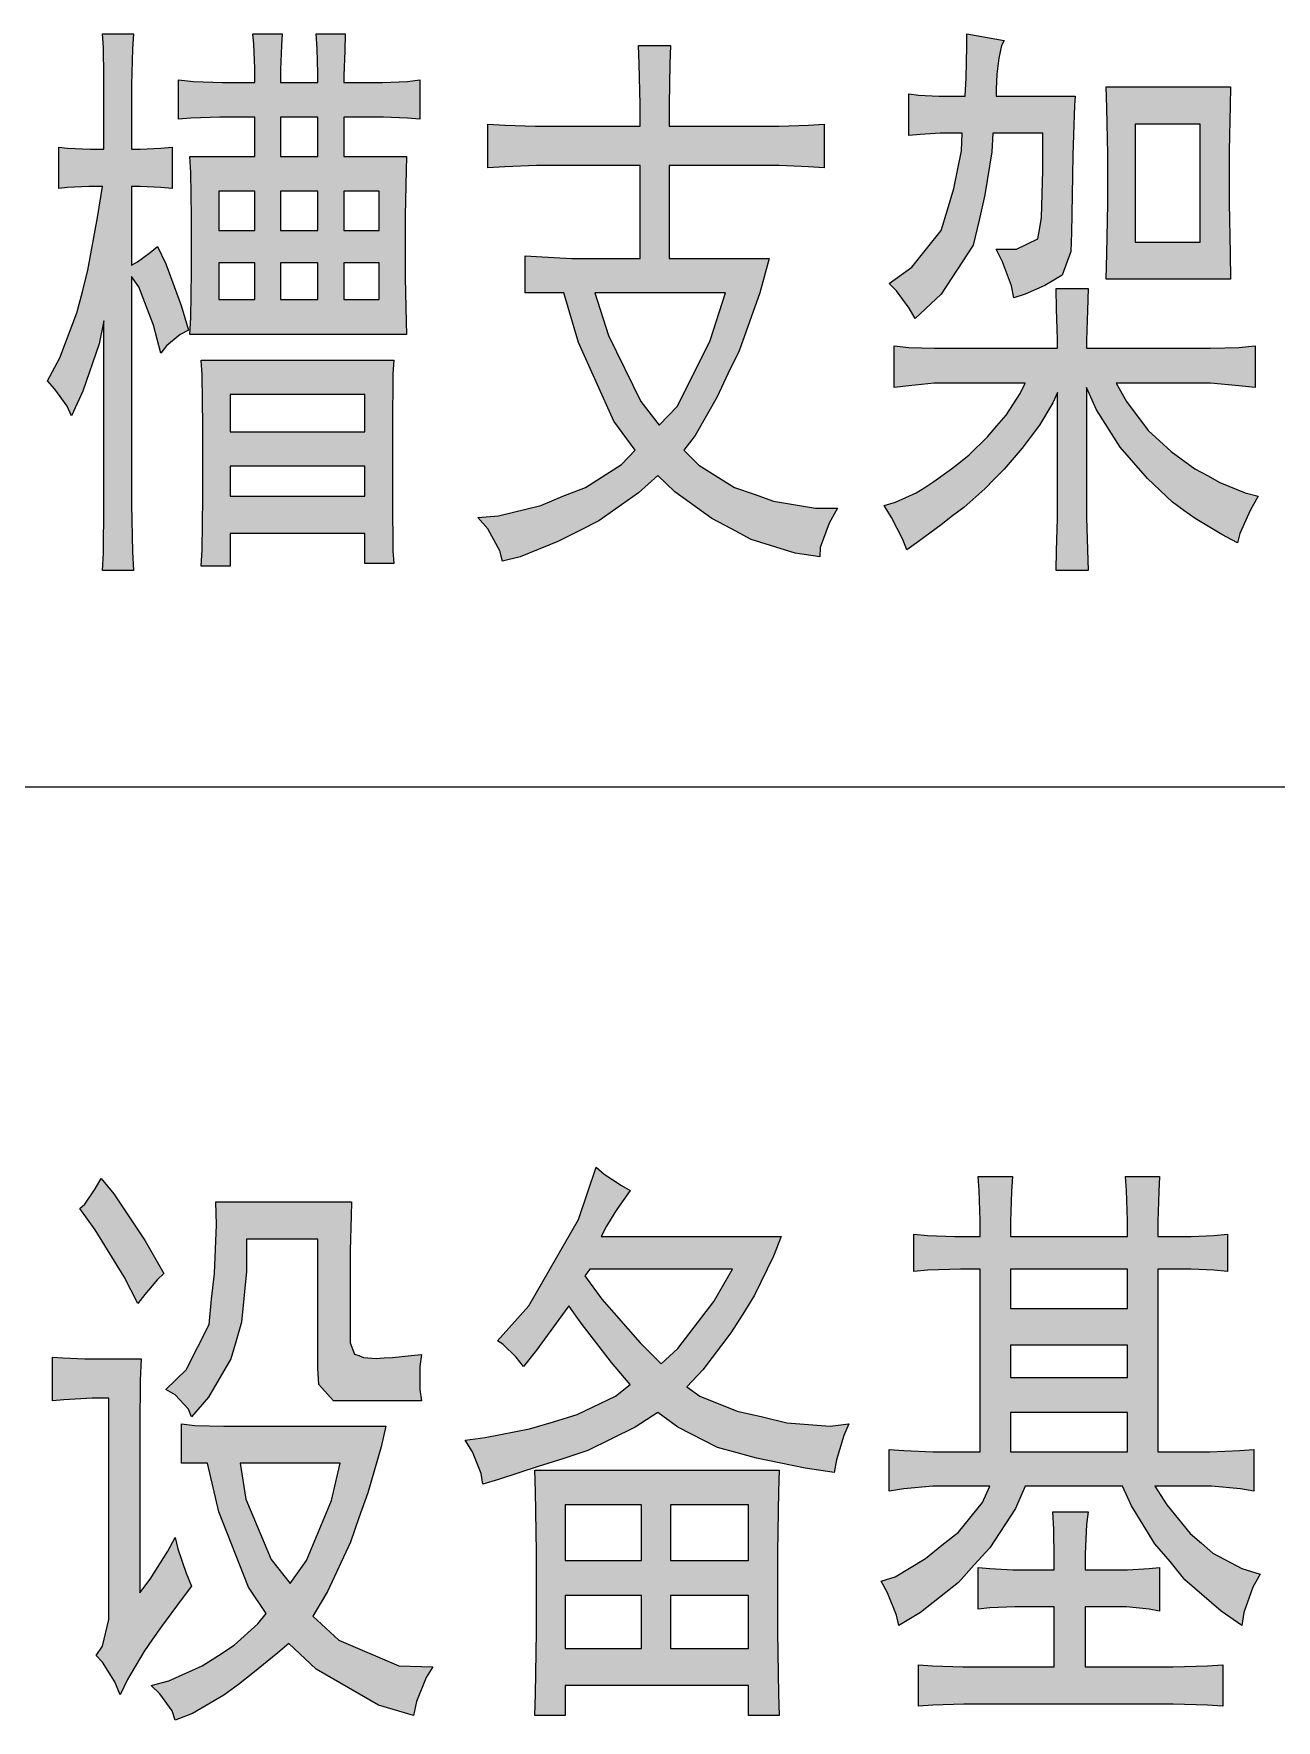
# Model space of a CAD drawing. Header units: millimetres. Extents: x 0 to 207, y 0 to 293.
# Drawn here: x 89.79 to 98.71, y 181.74 to 193.85 of the extents above; entities that cross this region are included whole.
import ezdxf

# ---------------------------------------------------------------- set-up
doc = ezdxf.new("R2010")
doc.units = ezdxf.units.MM

msp = doc.modelspace()

# ---------------------------------------------------------------- hatches: boundary and pattern name
h = msp.add_hatch(color=0)
h.dxf.hatch_style = 2
h.paths.add_polyline_path([(90.674472, 192.320333), (90.734444, 192.196861), (90.843806, 191.897), (90.896722, 191.720611), (90.83675, 191.688861), (90.737972, 191.607722), (90.699167, 191.554806), (90.64625, 191.755889), (90.540417, 192.031056), (90.4875, 192.105139), (90.4875, 190.676389), (90.4875, 190.46825), (90.494556, 190.129583), (90.501611, 189.995528), (90.279361, 189.995528), (90.286417, 190.119), (90.289944, 190.461194), (90.289944, 190.676389), (90.289944, 191.787639), (90.254667, 191.621833), (90.13825, 191.283167), (90.057111, 191.106778), (90.025361, 191.173806), (89.937167, 191.297278), (89.88425, 191.35725), (89.972444, 191.523056), (90.095917, 191.844083), (90.134722, 191.995778), (90.173528, 192.151), (90.244083, 192.528472), (90.279361, 192.750722), (90.180583, 192.750722), (90.025361, 192.743667), (89.965389, 192.736611), (89.965389, 193.032944), (90.028889, 193.025889), (90.191167, 193.018833), (90.289944, 193.018833), (90.289944, 193.431583), (90.289944, 193.540944), (90.286417, 193.749083), (90.279361, 193.847861), (90.501611, 193.847861), (90.494556, 193.7385), (90.4875, 193.480972), (90.4875, 193.332806), (90.4875, 193.018833), (90.551, 193.018833), (90.699167, 193.025889), (90.780306, 193.032944), (90.780306, 192.736611), (90.699167, 192.743667), (90.551, 192.750722), (90.4875, 192.750722), (90.4875, 192.186278), (90.529833, 192.210972), (90.621556, 192.278)])
h = msp.add_hatch(color=0)
h.paths.add_polyline_path([(91.372972, 193.498611), (91.372972, 193.597389), (91.365917, 193.773778), (91.358861, 193.847861), (91.570528, 193.847861), (91.563472, 193.763194), (91.556417, 193.590333), (91.556417, 193.498611), (91.824528, 193.498611), (91.824528, 193.565639), (91.821, 193.7385), (91.813944, 193.847861), (92.022083, 193.847861), (92.018556, 193.724389), (92.0115, 193.548), (92.0115, 193.498611), (92.198472, 193.498611), (92.290194, 193.498611), (92.470111, 193.505667), (92.558306, 193.51625), (92.558306, 193.234028), (92.470111, 193.241083), (92.29725, 193.248139), (92.209056, 193.248139), (92.0115, 193.248139), (92.0115, 192.965917), (92.463056, 192.965917), (92.459528, 192.867139), (92.452472, 192.542583), (92.452472, 192.320333), (92.452472, 192.094556), (92.459528, 191.780583), (92.463056, 191.688861), (90.907306, 191.688861), (90.914361, 191.812333), (90.917889, 192.136889), (90.917889, 192.337972), (90.917889, 192.535528), (90.914361, 192.853028), (90.907306, 192.965917), (91.372972, 192.965917), (91.372972, 193.248139), (91.242444, 193.248139), (91.1225, 193.248139), (90.914361, 193.241083), (90.826167, 193.234028), (90.826167, 193.51625), (90.932, 193.505667), (91.140139, 193.498611), (91.242444, 193.498611)])
h.paths.add_polyline_path([(91.824528, 192.965917), (91.824528, 193.248139), (91.556417, 193.248139), (91.556417, 192.965917)])
h.paths.add_polyline_path([(91.824528, 192.43675), (91.824528, 192.718972), (91.556417, 192.718972), (91.556417, 192.43675)])
h.paths.add_polyline_path([(91.372972, 192.43675), (91.372972, 192.718972), (91.115444, 192.718972), (91.115444, 192.43675)])
h.paths.add_polyline_path([(92.2655, 192.43675), (92.2655, 192.718972), (92.0115, 192.718972), (92.0115, 192.43675)])
h.paths.add_polyline_path([(91.824528, 191.939333), (91.824528, 192.203917), (91.556417, 192.203917), (91.556417, 191.939333)])
h.paths.add_polyline_path([(92.2655, 191.939333), (92.2655, 192.203917), (92.0115, 192.203917), (92.0115, 191.939333)])
h.paths.add_polyline_path([(91.372972, 191.939333), (91.372972, 192.203917), (91.115444, 192.203917), (91.115444, 191.939333)])
h = msp.add_hatch(color=0)
h.dxf.hatch_style = 2
h.paths.add_polyline_path([(96.752833, 193.798472), (96.735194, 193.763194), (96.714028, 193.671472), (96.706972, 193.615028), (96.699917, 193.558583), (96.696389, 193.449222), (96.696389, 193.399833), (97.264361, 193.399833), (97.257306, 193.332806), (97.25025, 193.121139), (97.246722, 192.9765), (97.243194, 192.831861), (97.239667, 192.553167), (97.236139, 192.419111), (97.232611, 192.285056), (97.169111, 192.115722), (97.109139, 192.080444), (97.045639, 192.041639), (96.904528, 191.978139), (96.823389, 191.953444), (96.80575, 192.038111), (96.74225, 192.210972), (96.696389, 192.302694), (96.841028, 192.302694), (96.99625, 192.376778), (97.010361, 192.454389), (97.020944, 192.528472), (97.031528, 192.867139), (97.031528, 193.13525), (96.671694, 193.13525), (96.664639, 193.001194), (96.61525, 192.69075), (96.572917, 192.510833), (96.530583, 192.330917), (96.301278, 191.978139), (96.114306, 191.805278), (96.071972, 191.879361), (95.98025, 192.002833), (95.927333, 192.05575), (96.089611, 192.172167), (96.301278, 192.43675), (96.347139, 192.584917), (96.393, 192.736611), (96.445917, 193.00825), (96.452972, 193.13525), (96.357722, 193.13525), (96.294222, 193.13525), (96.149583, 193.124667), (96.068444, 193.117611), (96.068444, 193.417472), (96.139, 193.406889), (96.283639, 193.399833), (96.357722, 193.399833), (96.474139, 193.399833), (96.481194, 193.530361), (96.484722, 193.756139), (96.484722, 193.847861)])
h = msp.add_hatch(color=0)
h.paths.add_polyline_path([(93.31325, 191.988722), (93.31325, 192.253306), (93.436722, 192.24625), (93.648389, 192.235667), (93.743639, 192.235667), (94.13875, 192.235667), (94.13875, 192.902417), (93.500222, 192.902417), (93.394389, 192.902417), (93.168611, 192.891833), (93.045139, 192.884778), (93.045139, 193.19875), (93.168611, 193.191694), (93.387333, 193.184639), (93.486111, 193.184639), (94.13875, 193.184639), (94.13875, 193.339861), (94.131694, 193.632667), (94.128167, 193.763194), (94.357472, 193.763194), (94.353944, 193.632667), (94.346889, 193.339861), (94.346889, 193.184639), (95.045389, 193.184639), (95.137111, 193.184639), (95.348778, 193.191694), (95.461667, 193.19875), (95.461667, 192.884778), (95.348778, 192.891833), (95.137111, 192.902417), (95.045389, 192.902417), (94.346889, 192.902417), (94.346889, 192.235667), (95.066556, 192.235667), (94.999528, 191.988722), (94.851361, 191.572444), (94.770222, 191.406639), (94.692611, 191.240833), (94.533861, 190.965667), (94.452722, 190.859833), (94.562083, 190.750472), (94.816083, 190.591722), (94.957194, 190.542333), (95.098306, 190.492944), (95.398167, 190.443556), (95.556917, 190.443556), (95.496944, 190.334194), (95.433444, 190.161333), (95.429917, 190.094306), (95.253528, 190.119), (94.936028, 190.217778), (94.794917, 190.295389), (94.653806, 190.369472), (94.389222, 190.559972), (94.26575, 190.676389), (94.128167, 190.552917), (93.842417, 190.351833), (93.697778, 190.27775), (93.549611, 190.203667), (93.277972, 190.094306), (93.150972, 190.062556), (93.133333, 190.136639), (93.045139, 190.295389), (92.974583, 190.376528), (93.12275, 190.387111), (93.426139, 190.461194), (93.584889, 190.528222), (93.747167, 190.591722), (94.004694, 190.757528), (94.103472, 190.859833), (93.951778, 191.067972), (93.697778, 191.632417), (93.591944, 191.988722)])
h.paths.add_polyline_path([(93.814194, 191.988722), (93.912972, 191.681806), (94.145806, 191.209083), (94.276333, 191.03975), (94.406861, 191.173806), (94.643222, 191.646528), (94.752583, 191.988722)])
h = msp.add_hatch(color=0)
h.paths.add_polyline_path([(98.379139, 193.466861), (98.375611, 193.332806), (98.368556, 193.00825), (98.368556, 192.81775), (98.368556, 192.634306), (98.375611, 192.270944), (98.379139, 192.0875), (97.486611, 192.0875), (97.490139, 192.270944), (97.497194, 192.62725), (97.497194, 192.800111), (97.497194, 192.983556), (97.490139, 193.315167), (97.486611, 193.466861)])
h.paths.add_polyline_path([(98.160417, 192.352083), (98.160417, 193.19875), (97.69475, 193.19875), (97.69475, 192.352083)])
h = msp.add_hatch(color=0)
h.dxf.hatch_style = 2
h.paths.add_polyline_path([(97.137361, 191.590083), (97.137361, 191.657111), (97.130306, 191.872306), (97.126778, 192.020472), (97.356083, 192.020472), (97.352556, 191.861722), (97.3455, 191.646528), (97.3455, 191.590083), (98.149833, 191.590083), (98.2345, 191.590083), (98.439111, 191.597139), (98.555528, 191.607722), (98.555528, 191.307861), (98.439111, 191.321972), (98.2345, 191.339611), (98.149833, 191.339611), (97.557167, 191.339611), (97.63125, 191.209083), (97.786472, 191.000944), (97.867611, 190.926861), (97.952278, 190.84925), (98.121611, 190.725778), (98.213333, 190.676389), (98.301528, 190.627), (98.484972, 190.552917), (98.576694, 190.528222), (98.52025, 190.425917), (98.446167, 190.260111), (98.428528, 190.193083), (98.315639, 190.253056), (98.125139, 190.369472), (98.044, 190.425917), (97.962861, 190.485889), (97.782944, 190.655222), (97.684167, 190.768111), (97.585389, 190.881), (97.416056, 191.149111), (97.3455, 191.307861), (97.3455, 190.461194), (97.3455, 190.376528), (97.352556, 190.143694), (97.356083, 189.995528), (97.126778, 189.995528), (97.130306, 190.136639), (97.137361, 190.369472), (97.137361, 190.461194), (97.137361, 191.272583), (97.102083, 191.1985), (97.006833, 191.03975), (96.946861, 190.958611), (96.883361, 190.873944), (96.752833, 190.72225), (96.682278, 190.651694), (96.61525, 190.581139), (96.463556, 190.447083), (96.382417, 190.387111), (96.301278, 190.323611), (96.139, 190.203667), (96.054333, 190.143694), (96.026111, 190.217778), (95.944972, 190.376528), (95.892056, 190.461194), (95.973194, 190.485889), (96.121361, 190.552917), (96.184861, 190.591722), (96.248361, 190.634056), (96.375361, 190.725778), (96.438861, 190.775167), (96.502361, 190.824556), (96.632889, 190.955083), (96.699917, 191.032694), (96.766944, 191.110306), (96.86925, 191.265528), (96.904528, 191.339611), (96.336556, 191.339611), (96.251889, 191.339611), (96.068444, 191.321972), (95.962611, 191.307861), (95.962611, 191.607722), (96.068444, 191.597139), (96.251889, 191.590083), (96.336556, 191.590083)])
h = msp.add_hatch(color=0)
h.paths.add_polyline_path([(92.371333, 191.505417), (92.364278, 191.406639), (92.36075, 191.032694), (92.36075, 190.757528), (92.36075, 190.492944), (92.364278, 190.136639), (92.371333, 190.044917), (92.163194, 190.044917), (92.163194, 190.260111), (91.196583, 190.260111), (91.196583, 190.027278), (90.988444, 190.027278), (90.9955, 190.143694), (90.999028, 190.517639), (90.999028, 190.775167), (90.999028, 191.032694), (90.9955, 191.399583), (90.988444, 191.505417)])
h.paths.add_polyline_path([(92.163194, 190.990361), (92.163194, 191.258472), (91.196583, 191.258472), (91.196583, 190.990361)])
h.paths.add_polyline_path([(92.163194, 190.528222), (92.163194, 190.743417), (91.196583, 190.743417), (91.196583, 190.528222)])
h = msp.add_hatch(color=0)
h.paths.add_polyline_path([(93.009861, 183.437389), (92.999278, 183.515), (92.935778, 183.670222), (92.882861, 183.754889), (93.0275, 183.772528), (93.345, 183.836028), (93.517861, 183.885417), (93.687194, 183.938333), (93.962361, 184.068861), (94.068194, 184.153528), (93.934139, 184.312278), (93.715417, 184.5945), (93.627222, 184.717972), (93.556667, 184.619194), (93.394389, 184.400472), (93.302667, 184.284056), (93.24975, 184.351083), (93.1545, 184.442806), (93.115694, 184.4675), (93.341472, 184.717972), (93.697778, 185.338861), (93.824778, 185.712806), (93.881222, 185.663417), (94.004694, 185.582278), (94.068194, 185.547), (93.976472, 185.416472), (93.958833, 185.38825), (93.898861, 185.289472), (93.860056, 185.215389), (95.151222, 185.215389), (95.098306, 185.074278), (94.960722, 184.795583), (94.876056, 184.658), (94.791389, 184.523944), (94.590306, 184.259361), (94.473889, 184.135889), (94.569139, 184.068861), (94.83725, 183.963028), (95.017167, 183.920694), (95.193556, 183.878361), (95.504, 183.853667), (95.638056, 183.871306), (95.602778, 183.786639), (95.549861, 183.613778), (95.532222, 183.522056), (95.324083, 183.553806), (94.974833, 183.624361), (94.83725, 183.663167), (94.696139, 183.701972), (94.410389, 183.846611), (94.26575, 183.952444), (94.103472, 183.846611), (93.764806, 183.680806), (93.584889, 183.620833), (93.4085, 183.564389), (93.12275, 183.472667)])
h.paths.add_polyline_path([(93.743639, 184.933167), (93.863583, 184.767361), (94.13875, 184.453389), (94.290444, 184.301694), (94.410389, 184.411056), (94.667917, 184.749722), (94.801972, 184.982556), (93.778917, 184.982556)])
h = msp.add_hatch(color=0)
h.dxf.hatch_style = 2
h.paths.add_polyline_path([(90.268778, 185.631667), (90.3605, 185.522306), (90.586278, 185.183639), (90.720333, 184.950806), (90.674472, 184.908472), (90.58275, 184.799111), (90.533361, 184.735611), (90.434583, 184.926111), (90.226444, 185.264778), (90.117083, 185.416472), (90.152361, 185.448222), (90.226444, 185.557583)])
h = msp.add_hatch(color=0)
h.paths.add_polyline_path([(96.579972, 185.215389), (96.579972, 185.331806), (96.572917, 185.547), (96.565861, 185.645778), (96.812806, 185.645778), (96.80575, 185.539944), (96.798694, 185.32475), (96.798694, 185.215389), (97.638306, 185.215389), (97.638306, 185.331806), (97.63125, 185.547), (97.624194, 185.645778), (97.867611, 185.645778), (97.864083, 185.539944), (97.857028, 185.32475), (97.857028, 185.215389), (98.033417, 185.215389), (98.096917, 185.215389), (98.259194, 185.222444), (98.357972, 185.233028), (98.357972, 184.964917), (98.259194, 184.9755), (98.096917, 184.982556), (98.033417, 184.982556), (97.857028, 184.982556), (97.857028, 183.670222), (98.114556, 183.670222), (98.230972, 183.670222), (98.446167, 183.680806), (98.544944, 183.687861), (98.544944, 183.388), (98.449694, 183.405639), (98.241556, 183.423278), (98.125139, 183.423278), (97.835861, 183.423278), (97.920528, 183.289222), (98.089861, 183.084611), (98.171, 183.014056), (98.252139, 182.9435), (98.460278, 182.834139), (98.590806, 182.791806), (98.537889, 182.700083), (98.474389, 182.516639), (98.460278, 182.424917), (98.312111, 182.527222), (98.051056, 182.753), (97.945222, 182.883528), (97.835861, 183.010528), (97.666528, 183.282167), (97.603028, 183.423278), (96.904528, 183.423278), (96.833972, 183.264528), (96.650528, 182.982306), (96.537639, 182.858833), (96.42475, 182.731833), (96.153111, 182.516639), (95.997889, 182.424917), (95.98025, 182.499), (95.91675, 182.65775), (95.870889, 182.742417), (95.969667, 182.774167), (96.188389, 182.904694), (96.304806, 182.999944), (96.42475, 183.095194), (96.597611, 183.306861), (96.650528, 183.423278), (96.347139, 183.423278), (96.241306, 183.423278), (96.033167, 183.405639), (95.927333, 183.388), (95.927333, 183.687861), (96.033167, 183.680806), (96.241306, 183.670222), (96.347139, 183.670222), (96.579972, 183.670222), (96.579972, 184.982556), (96.438861, 184.982556), (96.2025, 184.9755), (96.103722, 184.964917), (96.103722, 185.233028), (96.2025, 185.222444), (96.400056, 185.215389), (96.498833, 185.215389)])
h.paths.add_polyline_path([(97.638306, 183.670222), (97.638306, 183.952444), (96.798694, 183.952444), (96.798694, 183.670222)])
h.paths.add_polyline_path([(97.638306, 184.700333), (97.638306, 184.982556), (96.798694, 184.982556), (96.798694, 184.700333)])
h.paths.add_polyline_path([(97.638306, 184.202917), (97.638306, 184.43575), (96.798694, 184.43575), (96.798694, 184.202917)])
h = msp.add_hatch(color=0)
h.dxf.hatch_style = 2
h.paths.add_polyline_path([(92.036194, 184.037111), (91.937417, 184.037111), (91.831583, 184.153528), (91.824528, 184.269944), (91.824528, 185.19775), (91.313, 185.19775), (91.313, 184.964917), (91.277722, 184.601556), (91.238917, 184.4675), (91.200111, 184.336972), (91.041361, 184.061806), (90.917889, 183.920694), (90.896722, 183.977139), (90.801472, 184.079444), (90.734444, 184.11825), (90.879083, 184.259361), (91.044889, 184.583917), (91.062528, 184.767361), (91.083694, 184.950806), (91.097806, 185.300056), (91.094278, 185.465861), (92.067944, 185.465861), (92.064417, 185.363556), (92.057361, 185.116611), (92.057361, 184.964917), (92.057361, 184.516889), (92.057361, 184.453389), (92.089111, 184.37225), (92.120861, 184.361667), (92.152611, 184.347556), (92.244333, 184.3405), (92.300778, 184.344028), (92.36075, 184.347556), (92.494806, 184.361667), (92.568889, 184.368722), (92.558306, 184.284056), (92.558306, 184.11825), (92.568889, 184.037111)])
h = msp.add_hatch(color=0)
h.dxf.hatch_style = 2
h.paths.add_polyline_path([(90.558056, 184.336972), (90.551, 184.185278), (90.547472, 183.853667), (90.547472, 183.670222), (90.547472, 182.65775), (90.621556, 182.756528), (90.748556, 182.957611), (90.801472, 183.056389), (90.819111, 182.97525), (90.879083, 182.798861), (90.917889, 182.707139), (90.843806, 182.608361), (90.702694, 182.417861), (90.639194, 182.326139), (90.575694, 182.234417), (90.459278, 182.036861), (90.406361, 181.9275), (90.367556, 182.019222), (90.279361, 182.160333), (90.2335, 182.209722), (90.279361, 182.27675), (90.325222, 182.46725), (90.325222, 182.590722), (90.325222, 184.05475), (90.205278, 184.05475), (90.000667, 184.044167), (89.919528, 184.037111), (89.919528, 184.351083), (89.993611, 184.344028), (90.152361, 184.336972), (90.2335, 184.336972)])
h = msp.add_hatch(color=0)
h.paths.add_polyline_path([(90.847333, 183.871306), (90.942583, 183.860722), (91.150722, 183.853667), (91.267139, 183.853667), (92.314889, 183.853667), (92.279611, 183.7055), (92.184361, 183.377417), (92.120861, 183.1975), (92.060889, 183.021111), (91.895083, 182.668333), (91.78925, 182.491944), (91.976222, 182.319083), (92.406611, 182.135639), (92.650028, 182.128583), (92.604167, 182.050972), (92.533611, 181.878111), (92.512444, 181.779333), (92.261972, 181.853417), (91.813944, 182.110944), (91.616389, 182.294389), (91.538778, 182.227361), (91.358861, 182.082722), (91.256556, 182.001583), (91.150722, 181.923972), (90.924944, 181.793444), (90.801472, 181.744056), (90.780306, 181.811083), (90.692111, 181.934556), (90.628611, 181.994528), (90.755611, 182.026278), (90.9955, 182.135639), (91.111917, 182.209722), (91.224806, 182.283806), (91.394139, 182.4355), (91.454111, 182.509583), (91.327111, 182.700083), (91.115444, 183.239833), (91.034306, 183.589083), (90.847333, 183.589083)])
h.paths.add_polyline_path([(91.626972, 182.724778), (91.743389, 182.890583), (91.923306, 183.320972), (91.986806, 183.589083), (91.267139, 183.589083), (91.309472, 183.331556), (91.489389, 182.897639)])
h = msp.add_hatch(color=0)
h.paths.add_polyline_path([(95.137111, 183.539694), (95.133583, 183.388), (95.126528, 182.950556), (95.126528, 182.65775), (95.126528, 182.375528), (95.133583, 181.934556), (95.137111, 181.779333), (94.918389, 181.779333), (94.918389, 181.994528), (93.602528, 181.994528), (93.602528, 181.779333), (93.383806, 181.779333), (93.387333, 181.934556), (93.394389, 182.375528), (93.394389, 182.65775), (93.394389, 182.950556), (93.387333, 183.388), (93.383806, 183.539694)])
h.paths.add_polyline_path([(94.918389, 182.890583), (94.918389, 183.289222), (94.357472, 183.289222), (94.357472, 182.890583)])
h.paths.add_polyline_path([(94.149333, 182.890583), (94.149333, 183.289222), (93.602528, 183.289222), (93.602528, 182.890583)])
h.paths.add_polyline_path([(94.918389, 182.259111), (94.918389, 182.640111), (94.357472, 182.640111), (94.357472, 182.259111)])
h.paths.add_polyline_path([(94.149333, 182.259111), (94.149333, 182.640111), (93.602528, 182.640111), (93.602528, 182.259111)])
h = msp.add_hatch(color=0)
h.dxf.hatch_style = 2
h.paths.add_polyline_path([(97.112667, 182.823556), (97.112667, 182.908222), (97.109139, 183.116361), (97.102083, 183.239833), (97.356083, 183.239833), (97.3455, 183.148111), (97.334917, 182.939972), (97.334917, 182.823556), (97.557167, 182.823556), (97.638306, 182.823556), (97.793528, 182.834139), (97.867611, 182.841194), (97.867611, 182.527222), (97.793528, 182.541333), (97.63125, 182.558972), (97.543056, 182.558972), (97.334917, 182.558972), (97.334917, 182.128583), (97.835861, 182.128583), (97.966389, 182.128583), (98.213333, 182.135639), (98.322694, 182.142694), (98.322694, 181.846361), (98.213333, 181.853417), (97.966389, 181.860472), (97.835861, 181.860472), (96.579972, 181.860472), (96.463556, 181.860472), (96.241306, 181.853417), (96.139, 181.846361), (96.139, 182.142694), (96.237778, 182.135639), (96.4565, 182.128583), (96.579972, 182.128583), (97.112667, 182.128583), (97.112667, 182.558972), (96.929222, 182.558972), (96.830444, 182.558972), (96.650528, 182.551917), (96.565861, 182.541333), (96.565861, 182.841194), (96.650528, 182.834139), (96.816333, 182.823556), (96.904528, 182.823556)])

# ---------------------------------------------------------------- linework, layer by layer
at = {"color": 0, "lineweight": 0}
for points in [[(90.674472, 192.320333), (90.734444, 192.196861), (90.843806, 191.897), (90.896722, 191.720611), (90.83675, 191.688861), (90.737972, 191.607722), (90.699167, 191.554806), (90.64625, 191.755889), (90.540417, 192.031056), (90.4875, 192.105139), (90.4875, 190.676389), (90.4875, 190.46825), (90.494556, 190.129583), (90.501611, 189.995528), (90.279361, 189.995528), (90.286417, 190.119), (90.289944, 190.461194), (90.289944, 190.676389), (90.289944, 191.787639), (90.254667, 191.621833), (90.13825, 191.283167), (90.057111, 191.106778), (90.025361, 191.173806), (89.937167, 191.297278), (89.88425, 191.35725), (89.972444, 191.523056), (90.095917, 191.844083), (90.134722, 191.995778), (90.173528, 192.151), (90.244083, 192.528472), (90.279361, 192.750722), (90.180583, 192.750722), (90.025361, 192.743667), (89.965389, 192.736611), (89.965389, 193.032944), (90.028889, 193.025889), (90.191167, 193.018833), (90.289944, 193.018833), (90.289944, 193.431583), (90.289944, 193.540944), (90.286417, 193.749083), (90.279361, 193.847861), (90.501611, 193.847861), (90.494556, 193.7385), (90.4875, 193.480972), (90.4875, 193.332806), (90.4875, 193.018833), (90.551, 193.018833), (90.699167, 193.025889), (90.780306, 193.032944), (90.780306, 192.736611), (90.699167, 192.743667), (90.551, 192.750722), (90.4875, 192.750722), (90.4875, 192.186278), (90.529833, 192.210972), (90.621556, 192.278)], [(91.372972, 193.498611), (91.372972, 193.597389), (91.365917, 193.773778), (91.358861, 193.847861), (91.570528, 193.847861), (91.563472, 193.763194), (91.556417, 193.590333), (91.556417, 193.498611), (91.824528, 193.498611), (91.824528, 193.565639), (91.821, 193.7385), (91.813944, 193.847861), (92.022083, 193.847861), (92.018556, 193.724389), (92.0115, 193.548), (92.0115, 193.498611), (92.198472, 193.498611), (92.290194, 193.498611), (92.470111, 193.505667), (92.558306, 193.51625), (92.558306, 193.234028), (92.470111, 193.241083), (92.29725, 193.248139), (92.209056, 193.248139), (92.0115, 193.248139), (92.0115, 192.965917), (92.463056, 192.965917), (92.459528, 192.867139), (92.452472, 192.542583), (92.452472, 192.320333), (92.452472, 192.094556), (92.459528, 191.780583), (92.463056, 191.688861), (90.907306, 191.688861), (90.914361, 191.812333), (90.917889, 192.136889), (90.917889, 192.337972), (90.917889, 192.535528), (90.914361, 192.853028), (90.907306, 192.965917), (91.372972, 192.965917), (91.372972, 193.248139), (91.242444, 193.248139), (91.1225, 193.248139), (90.914361, 193.241083), (90.826167, 193.234028), (90.826167, 193.51625), (90.932, 193.505667), (91.140139, 193.498611), (91.242444, 193.498611)], [(96.752833, 193.798472), (96.735194, 193.763194), (96.714028, 193.671472), (96.706972, 193.615028), (96.699917, 193.558583), (96.696389, 193.449222), (96.696389, 193.399833), (97.264361, 193.399833), (97.257306, 193.332806), (97.25025, 193.121139), (97.246722, 192.9765), (97.243194, 192.831861), (97.239667, 192.553167), (97.236139, 192.419111), (97.232611, 192.285056), (97.169111, 192.115722), (97.109139, 192.080444), (97.045639, 192.041639), (96.904528, 191.978139), (96.823389, 191.953444), (96.80575, 192.038111), (96.74225, 192.210972), (96.696389, 192.302694), (96.841028, 192.302694), (96.99625, 192.376778), (97.010361, 192.454389), (97.020944, 192.528472), (97.031528, 192.867139), (97.031528, 193.13525), (96.671694, 193.13525), (96.664639, 193.001194), (96.61525, 192.69075), (96.572917, 192.510833), (96.530583, 192.330917), (96.301278, 191.978139), (96.114306, 191.805278), (96.071972, 191.879361), (95.98025, 192.002833), (95.927333, 192.05575), (96.089611, 192.172167), (96.301278, 192.43675), (96.347139, 192.584917), (96.393, 192.736611), (96.445917, 193.00825), (96.452972, 193.13525), (96.357722, 193.13525), (96.294222, 193.13525), (96.149583, 193.124667), (96.068444, 193.117611), (96.068444, 193.417472), (96.139, 193.406889), (96.283639, 193.399833), (96.357722, 193.399833), (96.474139, 193.399833), (96.481194, 193.530361), (96.484722, 193.756139), (96.484722, 193.847861)], [(93.31325, 191.988722), (93.31325, 192.253306), (93.436722, 192.24625), (93.648389, 192.235667), (93.743639, 192.235667), (94.13875, 192.235667), (94.13875, 192.902417), (93.500222, 192.902417), (93.394389, 192.902417), (93.168611, 192.891833), (93.045139, 192.884778), (93.045139, 193.19875), (93.168611, 193.191694), (93.387333, 193.184639), (93.486111, 193.184639), (94.13875, 193.184639), (94.13875, 193.339861), (94.131694, 193.632667), (94.128167, 193.763194), (94.357472, 193.763194), (94.353944, 193.632667), (94.346889, 193.339861), (94.346889, 193.184639), (95.045389, 193.184639), (95.137111, 193.184639), (95.348778, 193.191694), (95.461667, 193.19875), (95.461667, 192.884778), (95.348778, 192.891833), (95.137111, 192.902417), (95.045389, 192.902417), (94.346889, 192.902417), (94.346889, 192.235667), (95.066556, 192.235667), (94.999528, 191.988722), (94.851361, 191.572444), (94.770222, 191.406639), (94.692611, 191.240833), (94.533861, 190.965667), (94.452722, 190.859833), (94.562083, 190.750472), (94.816083, 190.591722), (94.957194, 190.542333), (95.098306, 190.492944), (95.398167, 190.443556), (95.556917, 190.443556), (95.496944, 190.334194), (95.433444, 190.161333), (95.429917, 190.094306), (95.253528, 190.119), (94.936028, 190.217778), (94.794917, 190.295389), (94.653806, 190.369472), (94.389222, 190.559972), (94.26575, 190.676389), (94.128167, 190.552917), (93.842417, 190.351833), (93.697778, 190.27775), (93.549611, 190.203667), (93.277972, 190.094306), (93.150972, 190.062556), (93.133333, 190.136639), (93.045139, 190.295389), (92.974583, 190.376528), (93.12275, 190.387111), (93.426139, 190.461194), (93.584889, 190.528222), (93.747167, 190.591722), (94.004694, 190.757528), (94.103472, 190.859833), (93.951778, 191.067972), (93.697778, 191.632417), (93.591944, 191.988722)], [(98.379139, 193.466861), (98.375611, 193.332806), (98.368556, 193.00825), (98.368556, 192.81775), (98.368556, 192.634306), (98.375611, 192.270944), (98.379139, 192.0875), (97.486611, 192.0875), (97.490139, 192.270944), (97.497194, 192.62725), (97.497194, 192.800111), (97.497194, 192.983556), (97.490139, 193.315167), (97.486611, 193.466861)], [(91.824528, 192.965917), (91.824528, 193.248139), (91.556417, 193.248139), (91.556417, 192.965917)], [(98.160417, 192.352083), (98.160417, 193.19875), (97.69475, 193.19875), (97.69475, 192.352083)], [(91.372972, 192.43675), (91.372972, 192.718972), (91.115444, 192.718972), (91.115444, 192.43675)], [(91.824528, 192.43675), (91.824528, 192.718972), (91.556417, 192.718972), (91.556417, 192.43675)], [(92.2655, 192.43675), (92.2655, 192.718972), (92.0115, 192.718972), (92.0115, 192.43675)], [(91.372972, 191.939333), (91.372972, 192.203917), (91.115444, 192.203917), (91.115444, 191.939333)], [(91.824528, 191.939333), (91.824528, 192.203917), (91.556417, 192.203917), (91.556417, 191.939333)], [(92.2655, 191.939333), (92.2655, 192.203917), (92.0115, 192.203917), (92.0115, 191.939333)], [(93.814194, 191.988722), (93.912972, 191.681806), (94.145806, 191.209083), (94.276333, 191.03975), (94.406861, 191.173806), (94.643222, 191.646528), (94.752583, 191.988722)], [(97.137361, 191.590083), (97.137361, 191.657111), (97.130306, 191.872306), (97.126778, 192.020472), (97.356083, 192.020472), (97.352556, 191.861722), (97.3455, 191.646528), (97.3455, 191.590083), (98.149833, 191.590083), (98.2345, 191.590083), (98.439111, 191.597139), (98.555528, 191.607722), (98.555528, 191.307861), (98.439111, 191.321972), (98.2345, 191.339611), (98.149833, 191.339611), (97.557167, 191.339611), (97.63125, 191.209083), (97.786472, 191.000944), (97.867611, 190.926861), (97.952278, 190.84925), (98.121611, 190.725778), (98.213333, 190.676389), (98.301528, 190.627), (98.484972, 190.552917), (98.576694, 190.528222), (98.52025, 190.425917), (98.446167, 190.260111), (98.428528, 190.193083), (98.315639, 190.253056), (98.125139, 190.369472), (98.044, 190.425917), (97.962861, 190.485889), (97.782944, 190.655222), (97.684167, 190.768111), (97.585389, 190.881), (97.416056, 191.149111), (97.3455, 191.307861), (97.3455, 190.461194), (97.3455, 190.376528), (97.352556, 190.143694), (97.356083, 189.995528), (97.126778, 189.995528), (97.130306, 190.136639), (97.137361, 190.369472), (97.137361, 190.461194), (97.137361, 191.272583), (97.102083, 191.1985), (97.006833, 191.03975), (96.946861, 190.958611), (96.883361, 190.873944), (96.752833, 190.72225), (96.682278, 190.651694), (96.61525, 190.581139), (96.463556, 190.447083), (96.382417, 190.387111), (96.301278, 190.323611), (96.139, 190.203667), (96.054333, 190.143694), (96.026111, 190.217778), (95.944972, 190.376528), (95.892056, 190.461194), (95.973194, 190.485889), (96.121361, 190.552917), (96.184861, 190.591722), (96.248361, 190.634056), (96.375361, 190.725778), (96.438861, 190.775167), (96.502361, 190.824556), (96.632889, 190.955083), (96.699917, 191.032694), (96.766944, 191.110306), (96.86925, 191.265528), (96.904528, 191.339611), (96.336556, 191.339611), (96.251889, 191.339611), (96.068444, 191.321972), (95.962611, 191.307861), (95.962611, 191.607722), (96.068444, 191.597139), (96.251889, 191.590083), (96.336556, 191.590083)], [(92.371333, 191.505417), (92.364278, 191.406639), (92.36075, 191.032694), (92.36075, 190.757528), (92.36075, 190.492944), (92.364278, 190.136639), (92.371333, 190.044917), (92.163194, 190.044917), (92.163194, 190.260111), (91.196583, 190.260111), (91.196583, 190.027278), (90.988444, 190.027278), (90.9955, 190.143694), (90.999028, 190.517639), (90.999028, 190.775167), (90.999028, 191.032694), (90.9955, 191.399583), (90.988444, 191.505417)], [(92.163194, 190.990361), (92.163194, 191.258472), (91.196583, 191.258472), (91.196583, 190.990361)], [(92.163194, 190.528222), (92.163194, 190.743417), (91.196583, 190.743417), (91.196583, 190.528222)], [(93.009861, 183.437389), (92.999278, 183.515), (92.935778, 183.670222), (92.882861, 183.754889), (93.0275, 183.772528), (93.345, 183.836028), (93.517861, 183.885417), (93.687194, 183.938333), (93.962361, 184.068861), (94.068194, 184.153528), (93.934139, 184.312278), (93.715417, 184.5945), (93.627222, 184.717972), (93.556667, 184.619194), (93.394389, 184.400472), (93.302667, 184.284056), (93.24975, 184.351083), (93.1545, 184.442806), (93.115694, 184.4675), (93.341472, 184.717972), (93.697778, 185.338861), (93.824778, 185.712806), (93.881222, 185.663417), (94.004694, 185.582278), (94.068194, 185.547), (93.976472, 185.416472), (93.958833, 185.38825), (93.898861, 185.289472), (93.860056, 185.215389), (95.151222, 185.215389), (95.098306, 185.074278), (94.960722, 184.795583), (94.876056, 184.658), (94.791389, 184.523944), (94.590306, 184.259361), (94.473889, 184.135889), (94.569139, 184.068861), (94.83725, 183.963028), (95.017167, 183.920694), (95.193556, 183.878361), (95.504, 183.853667), (95.638056, 183.871306), (95.602778, 183.786639), (95.549861, 183.613778), (95.532222, 183.522056), (95.324083, 183.553806), (94.974833, 183.624361), (94.83725, 183.663167), (94.696139, 183.701972), (94.410389, 183.846611), (94.26575, 183.952444), (94.103472, 183.846611), (93.764806, 183.680806), (93.584889, 183.620833), (93.4085, 183.564389), (93.12275, 183.472667)], [(90.268778, 185.631667), (90.3605, 185.522306), (90.586278, 185.183639), (90.720333, 184.950806), (90.674472, 184.908472), (90.58275, 184.799111), (90.533361, 184.735611), (90.434583, 184.926111), (90.226444, 185.264778), (90.117083, 185.416472), (90.152361, 185.448222), (90.226444, 185.557583)], [(96.579972, 185.215389), (96.579972, 185.331806), (96.572917, 185.547), (96.565861, 185.645778), (96.812806, 185.645778), (96.80575, 185.539944), (96.798694, 185.32475), (96.798694, 185.215389), (97.638306, 185.215389), (97.638306, 185.331806), (97.63125, 185.547), (97.624194, 185.645778), (97.867611, 185.645778), (97.864083, 185.539944), (97.857028, 185.32475), (97.857028, 185.215389), (98.033417, 185.215389), (98.096917, 185.215389), (98.259194, 185.222444), (98.357972, 185.233028), (98.357972, 184.964917), (98.259194, 184.9755), (98.096917, 184.982556), (98.033417, 184.982556), (97.857028, 184.982556), (97.857028, 183.670222), (98.114556, 183.670222), (98.230972, 183.670222), (98.446167, 183.680806), (98.544944, 183.687861), (98.544944, 183.388), (98.449694, 183.405639), (98.241556, 183.423278), (98.125139, 183.423278), (97.835861, 183.423278), (97.920528, 183.289222), (98.089861, 183.084611), (98.171, 183.014056), (98.252139, 182.9435), (98.460278, 182.834139), (98.590806, 182.791806), (98.537889, 182.700083), (98.474389, 182.516639), (98.460278, 182.424917), (98.312111, 182.527222), (98.051056, 182.753), (97.945222, 182.883528), (97.835861, 183.010528), (97.666528, 183.282167), (97.603028, 183.423278), (96.904528, 183.423278), (96.833972, 183.264528), (96.650528, 182.982306), (96.537639, 182.858833), (96.42475, 182.731833), (96.153111, 182.516639), (95.997889, 182.424917), (95.98025, 182.499), (95.91675, 182.65775), (95.870889, 182.742417), (95.969667, 182.774167), (96.188389, 182.904694), (96.304806, 182.999944), (96.42475, 183.095194), (96.597611, 183.306861), (96.650528, 183.423278), (96.347139, 183.423278), (96.241306, 183.423278), (96.033167, 183.405639), (95.927333, 183.388), (95.927333, 183.687861), (96.033167, 183.680806), (96.241306, 183.670222), (96.347139, 183.670222), (96.579972, 183.670222), (96.579972, 184.982556), (96.438861, 184.982556), (96.2025, 184.9755), (96.103722, 184.964917), (96.103722, 185.233028), (96.2025, 185.222444), (96.400056, 185.215389), (96.498833, 185.215389)], [(92.036194, 184.037111), (91.937417, 184.037111), (91.831583, 184.153528), (91.824528, 184.269944), (91.824528, 185.19775), (91.313, 185.19775), (91.313, 184.964917), (91.277722, 184.601556), (91.238917, 184.4675), (91.200111, 184.336972), (91.041361, 184.061806), (90.917889, 183.920694), (90.896722, 183.977139), (90.801472, 184.079444), (90.734444, 184.11825), (90.879083, 184.259361), (91.044889, 184.583917), (91.062528, 184.767361), (91.083694, 184.950806), (91.097806, 185.300056), (91.094278, 185.465861), (92.067944, 185.465861), (92.064417, 185.363556), (92.057361, 185.116611), (92.057361, 184.964917), (92.057361, 184.516889), (92.057361, 184.453389), (92.089111, 184.37225), (92.120861, 184.361667), (92.152611, 184.347556), (92.244333, 184.3405), (92.300778, 184.344028), (92.36075, 184.347556), (92.494806, 184.361667), (92.568889, 184.368722), (92.558306, 184.284056), (92.558306, 184.11825), (92.568889, 184.037111)], [(93.743639, 184.933167), (93.863583, 184.767361), (94.13875, 184.453389), (94.290444, 184.301694), (94.410389, 184.411056), (94.667917, 184.749722), (94.801972, 184.982556), (93.778917, 184.982556)], [(97.638306, 184.700333), (97.638306, 184.982556), (96.798694, 184.982556), (96.798694, 184.700333)], [(90.558056, 184.336972), (90.551, 184.185278), (90.547472, 183.853667), (90.547472, 183.670222), (90.547472, 182.65775), (90.621556, 182.756528), (90.748556, 182.957611), (90.801472, 183.056389), (90.819111, 182.97525), (90.879083, 182.798861), (90.917889, 182.707139), (90.843806, 182.608361), (90.702694, 182.417861), (90.639194, 182.326139), (90.575694, 182.234417), (90.459278, 182.036861), (90.406361, 181.9275), (90.367556, 182.019222), (90.279361, 182.160333), (90.2335, 182.209722), (90.279361, 182.27675), (90.325222, 182.46725), (90.325222, 182.590722), (90.325222, 184.05475), (90.205278, 184.05475), (90.000667, 184.044167), (89.919528, 184.037111), (89.919528, 184.351083), (89.993611, 184.344028), (90.152361, 184.336972), (90.2335, 184.336972)], [(97.638306, 184.202917), (97.638306, 184.43575), (96.798694, 184.43575), (96.798694, 184.202917)], [(90.847333, 183.871306), (90.942583, 183.860722), (91.150722, 183.853667), (91.267139, 183.853667), (92.314889, 183.853667), (92.279611, 183.7055), (92.184361, 183.377417), (92.120861, 183.1975), (92.060889, 183.021111), (91.895083, 182.668333), (91.78925, 182.491944), (91.976222, 182.319083), (92.406611, 182.135639), (92.650028, 182.128583), (92.604167, 182.050972), (92.533611, 181.878111), (92.512444, 181.779333), (92.261972, 181.853417), (91.813944, 182.110944), (91.616389, 182.294389), (91.538778, 182.227361), (91.358861, 182.082722), (91.256556, 182.001583), (91.150722, 181.923972), (90.924944, 181.793444), (90.801472, 181.744056), (90.780306, 181.811083), (90.692111, 181.934556), (90.628611, 181.994528), (90.755611, 182.026278), (90.9955, 182.135639), (91.111917, 182.209722), (91.224806, 182.283806), (91.394139, 182.4355), (91.454111, 182.509583), (91.327111, 182.700083), (91.115444, 183.239833), (91.034306, 183.589083), (90.847333, 183.589083)], [(97.638306, 183.670222), (97.638306, 183.952444), (96.798694, 183.952444), (96.798694, 183.670222)], [(91.626972, 182.724778), (91.743389, 182.890583), (91.923306, 183.320972), (91.986806, 183.589083), (91.267139, 183.589083), (91.309472, 183.331556), (91.489389, 182.897639)], [(95.137111, 183.539694), (95.133583, 183.388), (95.126528, 182.950556), (95.126528, 182.65775), (95.126528, 182.375528), (95.133583, 181.934556), (95.137111, 181.779333), (94.918389, 181.779333), (94.918389, 181.994528), (93.602528, 181.994528), (93.602528, 181.779333), (93.383806, 181.779333), (93.387333, 181.934556), (93.394389, 182.375528), (93.394389, 182.65775), (93.394389, 182.950556), (93.387333, 183.388), (93.383806, 183.539694)], [(94.149333, 182.890583), (94.149333, 183.289222), (93.602528, 183.289222), (93.602528, 182.890583)], [(94.918389, 182.890583), (94.918389, 183.289222), (94.357472, 183.289222), (94.357472, 182.890583)], [(97.112667, 182.823556), (97.112667, 182.908222), (97.109139, 183.116361), (97.102083, 183.239833), (97.356083, 183.239833), (97.3455, 183.148111), (97.334917, 182.939972), (97.334917, 182.823556), (97.557167, 182.823556), (97.638306, 182.823556), (97.793528, 182.834139), (97.867611, 182.841194), (97.867611, 182.527222), (97.793528, 182.541333), (97.63125, 182.558972), (97.543056, 182.558972), (97.334917, 182.558972), (97.334917, 182.128583), (97.835861, 182.128583), (97.966389, 182.128583), (98.213333, 182.135639), (98.322694, 182.142694), (98.322694, 181.846361), (98.213333, 181.853417), (97.966389, 181.860472), (97.835861, 181.860472), (96.579972, 181.860472), (96.463556, 181.860472), (96.241306, 181.853417), (96.139, 181.846361), (96.139, 182.142694), (96.237778, 182.135639), (96.4565, 182.128583), (96.579972, 182.128583), (97.112667, 182.128583), (97.112667, 182.558972), (96.929222, 182.558972), (96.830444, 182.558972), (96.650528, 182.551917), (96.565861, 182.541333), (96.565861, 182.841194), (96.650528, 182.834139), (96.816333, 182.823556), (96.904528, 182.823556)], [(94.149333, 182.259111), (94.149333, 182.640111), (93.602528, 182.640111), (93.602528, 182.259111)], [(94.918389, 182.259111), (94.918389, 182.640111), (94.357472, 182.640111), (94.357472, 182.259111)]]:
    msp.add_lwpolyline(points, close=True, dxfattribs=at)
msp.add_lwpolyline([(25.124833, 188.443306), (201.9935, 188.443306)], dxfattribs=at)

doc.saveas('drawing.dxf')
